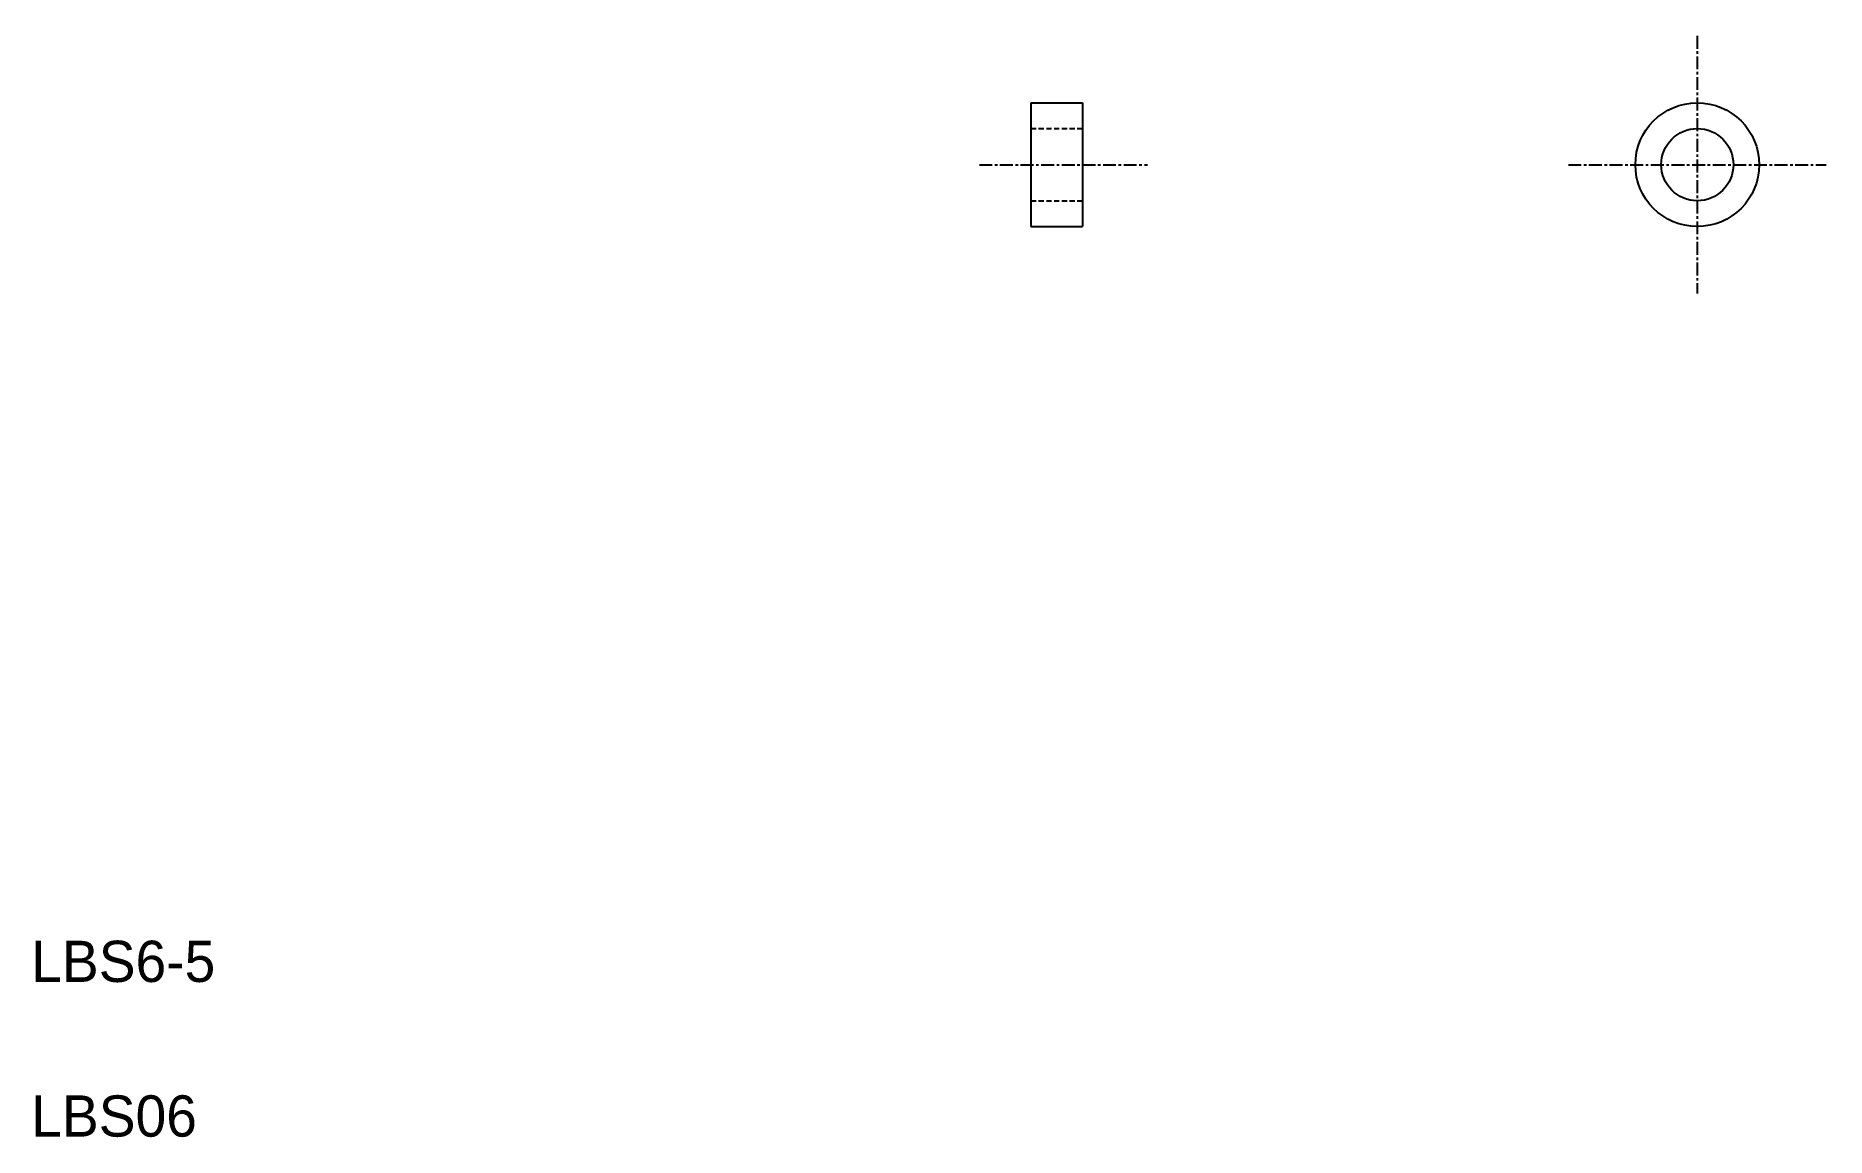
# Model space of a CAD drawing. Extents: x 10 to 184, y 10 to 117.
import ezdxf

# ---------------------------------------------------------------- set-up
doc = ezdxf.new("R2010")
doc.units = 0
doc.linetypes.add('CENTER', pattern=[2, 1.25, -0.25, 0.25, -0.25])
doc.linetypes.add('DASHED', pattern=[0.75, 0.5, -0.25])
doc.layers.get('0').update_dxf_attribs({"linetype": 'CONTINUOUS'})
doc.layers.add('CENTER', color=1, linetype='CENTER')

msp = doc.modelspace()

# ---------------------------------------------------------------- linework, layer by layer
at = {"color": 7, "linetype": 'CONTINUOUS'}
for p, q in [((106.92, 110.27), (106.92, 98.27)), ((106.92, 110.27), (111.92, 110.27)), ((108.17, 110.27), (108.17, 110.27)), ((109.42, 110.27), (109.42, 110.27)), ((111.92, 110.27), (111.92, 98.27)), ((106.92, 98.27), (111.92, 98.27))]:
    msp.add_line(p, q, dxfattribs=at)
at = {"color": 3, "linetype": 'DASHED'}
for p, q in [((106.92, 107.77), (111.92, 107.77)), ((106.92, 100.77), (111.92, 100.77))]:
    msp.add_line(p, q, dxfattribs=at)
at = {"color": 7, "linetype": 'CONTINUOUS'}
for radius in [6, 3.5]:
    msp.add_circle((171.53, 104.27), radius, dxfattribs=at)
at = {"layer": 'CENTER', "color": 1, "linetype": 'CENTER'}
for p, q in [((171.53, 116.77), (171.53, 91.77)), ((101.92, 104.27), (118.24, 104.27)), ((159.03, 104.27), (184.03, 104.27))]:
    msp.add_line(p, q, dxfattribs=at)

# ---------------------------------------------------------------- texts
for s, p in [('LBS6-5', (10, 25)), ('LBS06', (10, 10))]:
    msp.add_text(s, height=4).set_placement(p)

doc.saveas('drawing.dxf')
